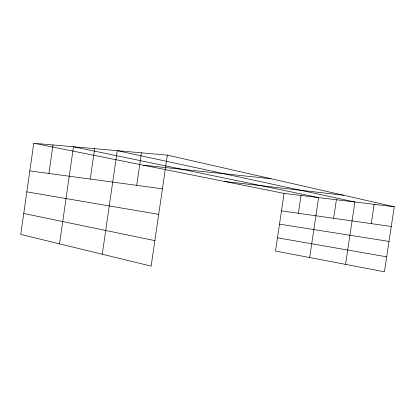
<?xml version="1.0" encoding="UTF-8"?>
<svg xmlns="http://www.w3.org/2000/svg" width="415" height="415" viewBox="0 0 415 415"><rect width="100%" height="100%" fill="white"/><g stroke="black" fill="none" stroke-linecap="round" stroke-linejoin="round"><path stroke-width="0.62" d="M33.776 143.242L20.75 234.428L151.153 266.124L167.344 155.132L33.776 143.242L284.068 193.4L394.25 206.769L384.43 271.758L275.498 251.059L284.068 193.4M48.913 173.475L53.001 144.954M59.521 243.849L73.476 146.775L318.616 197.592L309.663 257.549M90.273 179.062L94.656 148.663M102.272 254.239L117.258 150.676L354.903 201.996L345.534 264.365M136.711 185.334L141.432 152.824M298.349 213.274L301.005 195.455M333.624 218.285L336.399 199.75M371.264 223.633L374.169 204.33M143.346 165.201L271 178.72M224.614 181.485L343.454 195.211M29.823 170.897L162.431 188.809M281.469 210.877L391.272 226.471M279.497 224.147L389.011 241.426M26.825 191.88L158.706 214.353M277.469 237.805L386.687 256.823M23.743 213.481L154.873 240.638M167.344 155.132L394.25 206.769"/></g></svg>
